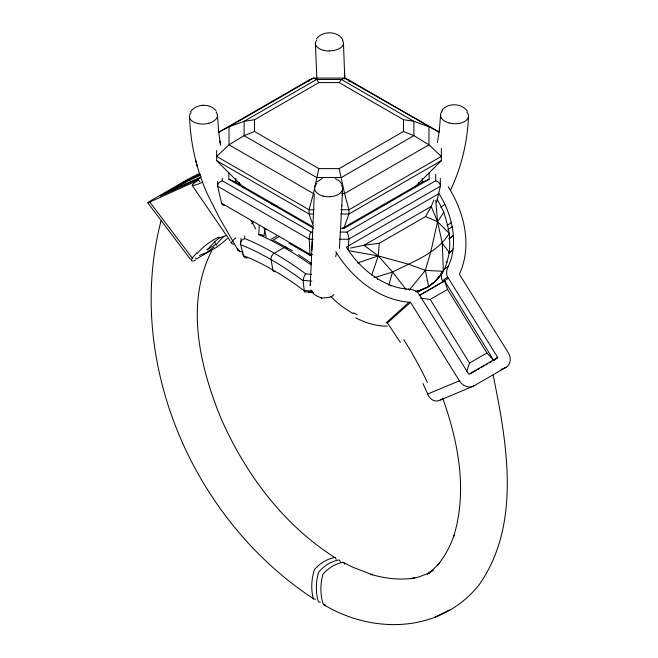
<?xml version="1.0" encoding="UTF-8"?>
<svg xmlns="http://www.w3.org/2000/svg" width="658" height="658" viewBox="0 0 658 658"><rect width="100%" height="100%" fill="white"/><g stroke="black" fill="none" stroke-linecap="round" stroke-linejoin="round"><path stroke-width="0.99" d="M237.661 249.037L237.727 248.362M243.123 252.179L239.89 251.553L238.031 250.196L219.714 218.481L208.018 195.352C197.819 173.284 191.832 149.382 189.998 125.16L189.529 115.75A14.057 8.019 -2.6 0 1 191.108 112.658M198.058 180.382C186.88 187.53 194.299 186.14 202.796 182.036M321.219 297.729L321.244 298.239M313.002 223.893L314.285 193.987M310.239 285.399L310.527 278.951M311.851 250.056L312.821 228.129M310.231 285.556L310.305 284.067M310.502 279.494L312.237 241.363M342.275 195.714L342.604 188.402M348.263 250.229L348.773 239.125L440.342 186.263L436.641 202.236M341.806 205.732L342.292 195.278M341.823 205.288L339.438 248.362M442.439 110.963A14.04 8.2 3.3 0 0 440.556 115.166L439.305 130.835L439.528 129.313L437.397 142.72M244.768 235.901L244.628 238.583A217.798 99.753 52.3 0 1 274.254 253.231A217.798 102.385 51.2 0 1 305.625 273.802L311.464 274.411M438.796 276.969A62.197 50.699 54.3 0 1 433.647 282.685L426.779 287.711L434.338 282.274A49.547 31.214 -80.3 0 0 443.311 271.318A51.604 25.382 89.1 0 0 446.585 263.504L449.381 252.672L449.653 247.753A59.08 23.203 79.5 0 0 449.554 238.163L449.241 233.401A66.318 24.181 70.2 0 0 443.772 212.246A72.931 29.38 59.3 0 0 437.126 199.185M259.268 225.373L258.791 234.692L260.099 235.251A217.527 99.161 52.1 0 1 284.067 247.572A217.527 101.842 51.1 0 1 309.293 263.652L311.53 264.73M450.533 190.104C461.595 167.058 467.435 141.7 468.521 116.203L468.529 115.907M240.614 244.225L241.067 238.303M264.105 235.745L264.565 229.658M243.254 254.153L243.18 255.115L240.729 244.768A212.986 96.973 52.1 0 1 271.006 259.63A212.986 99.605 51.1 0 1 303.157 280.81L304.243 290.367L312.599 291.206M371.68 275.11L378.284 255.913L379.238 243.287L425.537 216.556L431.237 206.472L433.893 199.942M453.14 248.444L452.967 249.884L448.871 252.828M335.703 256.735L336.452 252.795L335.761 251.677M313.323 225.85L309.046 213.998L309.046 209.779L313.43 193.551L318.834 168.613L254.514 131.477L244.118 135.647L229.017 144.809L216.663 156.439L309.046 209.779L314.162 209.779M435.752 200.279L437.554 221.697L430.801 251.767L425.331 270.372L409.177 290.203M161.013 220.924C124.387 362.229 193.156 519.902 313.652 598.879M388.746 285.301L392.513 272.025C412.319 261.81 437.216 253.33 449.241 233.401L437.554 221.697L425.537 216.556M418.537 182.439L417.986 185.169M442.168 272.231L441.395 275.57L441.666 278.827A6.383 5.206 54.3 0 0 442.513 280.711L443.229 281.863M466.678 371.441L469.524 363.027L486.887 353.001L493.714 360.337L497.736 357.508L447.637 277.026A6.383 5.206 54.3 0 1 446.79 275.143L446.609 271.219L448.082 266.539A62.197 50.699 54.3 0 0 452.967 250.106L448.871 253.042M343.821 228.227L348.954 213.998L348.954 209.779L344.57 193.551L339.166 168.613L403.486 131.477L413.882 135.647L428.983 144.809L441.337 156.439L348.954 209.779L340.762 209.779M321.375 298.247C324.386 297.317 331.097 298.6 333.935 294.537M321.598 297.794C317.337 296.783 312.78 294.323 310.921 290.055M211.777 250.665C184.89 303.527 199.777 366.695 221.17 418.776C245.574 474.105 283.549 525.15 335.169 557.713M434.338 282.274L434.494 282.011A48.05 33.731 -2.1 0 0 441.436 273.078M442.094 271.91A51.801 43.42 -10.3 0 1 441.781 272.437L443.319 271.326L442.316 243.271L437.554 221.697L443.78 212.246M190.557 111.786C196.018 103.569 210.321 102.977 216.211 111.013M218.209 132.579L229.017 126.838L244.118 121.302L254.514 119.731L318.834 82.595L339.166 82.595L341.42 79.47L344.57 78.096L348.954 80.062L438.672 131.863M316.523 38.797C322.51 30.515 338.204 30.663 342.917 40.146M441.831 110.503C447.711 102.467 461.932 103.067 467.427 111.26M214.195 246.972L206.768 252.45L199.341 255.403M196.742 252.935L192.202 258.026L149.794 202.055A11.63 0.543 -28.1 0 1 151.85 200.098L184.224 181.402A11.63 0.543 -28.1 0 1 198.584 173.893M414.68 187.316L441.337 160.659L441.337 148.428M316.827 182.011L322.181 178.499M410.584 302.359L409.013 302.219L386.164 322.839L387.414 322.913L410.584 302.359L459.424 380.826A11.63 9.475 54.3 0 0 473.785 385.958L506.134 367.263A11.63 9.475 54.3 0 0 508.215 352.655L459.366 274.197C472.526 245.886 464.367 212.082 448.205 186.757M417.361 291.576A62.452 50.905 54.3 0 0 419.269 291.025L427.075 287.505L431.706 284.075M432.174 283.73L434.494 282.011M358.371 263.545L358.783 263.249A82.217 67.017 54.3 0 1 346.388 247.087L438.993 193.625A84.463 68.851 54.3 0 1 444.841 204.358A81.008 66.03 54.3 0 1 451.265 222.61L452.145 226.697A81.008 66.03 54.3 0 1 453.329 235.457L448.97 238.583M440.745 207.303L444.841 204.358M374.032 277.273C374.928 276.492 377.931 278.704 377.536 279.272M446.938 225.719L451.265 222.61M377.75 279.379L378.161 279.082A73.556 59.96 54.3 0 0 389.931 284.947L390.63 285.21M447.744 229.856L452.145 226.697M448.995 238.796L453.321 235.687A73.556 59.96 54.3 0 1 453.148 248.444M390.712 285.917L391.247 285.44M391.123 285.868L391.535 285.572A62.452 50.905 54.3 0 0 408.659 289.142L413.75 290.088L417.353 292.103A6.391 5.206 54.3 0 1 418.702 293.731L468.8 374.213L497.736 357.508L494.076 360.132M408.248 289.438L408.659 289.142M443.755 269.648L448.082 266.539M419.269 291.025L419.557 290.82A62.452 50.905 54.3 0 1 415.749 291.823M442.513 280.711L447.637 277.026M448.353 278.178L443.788 281.394L420.117 295.064M198.56 180.045L199.728 181.698M432.997 570.354L428.004 573.653L434.074 568.644L439.634 562.886L437.422 565.312C444.915 556.471 450.343 546.066 454.086 535.135L453.592 536.698C467.756 491.222 458.42 442.053 442.711 398.271M323.588 604.62C373.744 634.822 441 632.799 479.205 584.674C521.704 523.957 506.899 442.842 493.146 375.183M429.74 572.444L427.281 574.023L429.082 573.118M431.377 571.391L433.013 570.338M272.19 240.68L279.033 236.691M429.123 172.659L429.123 179.297L422.156 182.291L342.325 228.392M218.44 132.373L309.046 80.062L313.43 78.096L344.57 78.096L439.018 132.168M200.567 174.238L189.2 179.371L160.264 196.084L200.517 177.899M251.57 223.745L253.33 222.725M266.293 229.173L264.664 230.111L266.194 236.954M271.088 239.273L276.557 236.115M441.337 160.659L348.954 213.998L340.762 213.998M429.123 179.297L344.323 228.252L340.499 228.252M419.138 295.532L444.569 280.851L493.714 360.337M420.487 298.181L430.2 299.431L447.563 289.413L444.569 280.851M470.034 374.007L476.178 370.462M477.93 369.451L479.682 368.439M481.434 367.427L484.066 365.906M485.826 364.894L487.578 363.882M489.33 362.871L491.082 361.859M441.855 399.209L440.539 399.974L473.776 385.942M434.584 617.443L449.381 609.991M429.172 573.011L419.097 576.893L411.258 578.678L414.77 577.971C400.08 580.364 385.004 578.538 370.808 574.311L372.321 574.755L353.247 567.426L343.591 562.574M415.724 291.626A48.05 26.345 11.2 0 0 419.59 290.63L428.613 286.394L425.331 270.372L408.996 264.351L378.284 255.913L348.724 250.706M200.361 175.217L188.476 180.72L171.113 190.738L201.29 176.78M500.837 369.706L506.134 367.263M149.794 202.055L198.634 179.996M419.582 290.622L427.067 287.505M422.971 383.556L427.7 393.994L459.424 380.826M381.007 206.135L386.723 203.774M219.353 237.875L226.994 235.26M357.557 262.978L378.284 255.913L392.513 272.025L406.035 289.413M375.175 277.437L392.513 272.025M446.272 262.345L447.029 262.147M350.525 248.066L364.03 245.278L379.238 243.287M315.618 599.134L314.22 599.134A5.873 3.29 -58.6 0 1 313.405 598.69C310.757 589.584 311.448 578.612 314.483 569.565C319.467 563.659 327.059 558.897 334.609 557.458A5.873 3.29 -58.6 0 1 335.416 557.902L336.222 559.308M320.257 602.16L319.204 602.095A5.873 3.389 -60 0 1 318.365 601.642C315.453 592.463 315.824 581.318 318.694 572.065C323.596 566.102 331.254 561.315 338.804 559.958A5.873 3.389 -60 0 1 339.635 560.41L340.696 562.524M329.79 196.734L328.49 196.75A14.007 8.505 0.6 0 1 323.086 196.076M325.258 604.957L324.188 604.883A5.873 3.487 -61.5 0 1 323.325 604.422C320.158 595.177 320.199 583.876 322.897 574.426C327.725 568.397 335.44 563.593 342.991 562.302A5.873 3.487 -61.5 0 1 343.854 562.771L344.759 564.235M318.834 168.613L339.166 168.613M341.551 193.551L344.57 193.551L428.983 144.809L428.983 126.838L413.882 121.302L341.42 79.47L316.58 79.47L313.43 78.096L229.017 126.838L229.017 144.809L313.43 193.551M313.142 213.998L309.046 213.998L216.663 160.659L216.663 150.427M312.624 232.06L311.135 232.06L222.281 180.753L222.281 178.178M340.161 232.06L346.865 232.06L435.719 180.753L435.719 174.312M221.614 203.338L217.658 186.263L309.227 239.224L313.282 239.224M339.643 239.224L348.773 239.224M312.311 254.325L309.934 254.325L309.227 239.224M201.644 105.412L203.306 105.412M425.331 270.372L443.319 271.326M409.013 302.219C378.424 299.596 352.252 278.046 336.452 252.795M303.174 280.349L311.81 281.172M304.391 291.749L313.315 292.629M313.183 292.604L308.577 292.127M339.166 82.595L403.486 119.731L413.882 121.302L413.882 135.647L341.42 177.487L316.58 177.487L244.118 135.647L244.118 121.302L316.58 79.47L318.834 82.595M271.277 203.774L276.993 206.135M228.877 172.659L228.877 179.297L235.844 182.291L313.093 226.911M335.152 178.548L339.215 180.876L341.494 183.623M357.187 314.721L353.708 312.887M274.18 240.598L292.374 250.838M228.877 179.297L313.677 228.252M221.59 203.232L309.926 254.227M288.952 243.156L310.486 255.6M298.625 254.712L311.201 263.167M231.904 242.572L230.933 241.831M374.649 276.829L373.242 275.858A80.251 65.413 54.3 0 1 358.791 263.249M378.284 255.913L364.03 245.278L431.237 206.472L437.554 221.697M216.663 160.659L243.32 187.316M195.681 258.125L196.339 258.989L217.461 246.791L216.976 245.829M148.017 203.149L190.409 259.277M442.316 243.271L449.381 252.672M387.414 322.913L400.335 342.366M192.095 185.276L229.897 240.499M447.563 289.413L486.887 353.001M430.2 299.431L469.524 363.027M251.035 220.471L255.732 228.918M237.966 250.098L237.678 249.242M189.2 179.371L190.096 181.032M184.224 181.402L185.021 182.965M214.557 241.585L215.692 244.431A21.87 3.849 -37.3 0 1 206.908 249.505M239.463 182.439L240.014 185.169M197.236 166.235L195.665 160.297M220.57 144.694L219.904 141.009L220.652 145.163M220.159 142.408L218.695 132.028L217.461 115.578A13.982 7.97 -2.6 0 0 216.359 112.543M343.468 43.247L344.792 78.886M315.396 43.37L316.876 79.001M344.57 72.355L344.784 78.623M440.317 178.433L440.317 186.37M422.156 178.417L422.156 182.291M403.486 119.731L403.486 131.477M348.954 80.062L348.954 81.378M309.046 80.062L309.046 81.378M254.514 119.731L254.514 131.477M235.844 178.417L235.844 182.291M217.683 181.411L217.683 186.37M387.085 326.129A56.876 43.518 35.6 0 1 355.822 317.806M438.615 277.026A62.197 50.699 54.3 0 1 437.389 278.597M441.008 273.712A62.197 50.699 54.3 0 1 440.482 274.55M353.305 313.619A56.744 33.797 28.9 0 1 345.623 308.882A57.032 31.6 29.2 0 1 330.76 296.289M440.482 399.834A12.017 9.442 86.1 0 1 427.651 394.027M403.708 339.553A196.561 98.782 60 0 1 427.453 382.619M421.26 289.849A49.547 38.312 -68.5 0 1 415.404 291.346M446.568 261.358A53.364 44.736 -10.3 0 1 446.437 261.851M216.071 244.941A197.844 114.056 61.5 0 1 223.909 236.436M207.303 249.974A197.844 114.212 59.9 0 1 219.435 237.793M232.175 241.47A56.876 11.12 -19.2 0 1 235.942 237.76M233.384 244.357A56.744 12.083 -4.7 0 1 230.868 242.695M227.216 238.525A12.017 1.661 -40 0 1 217.839 246.306M195.492 260.058A12.017 2.673 -39.3 0 1 192.597 257.804M197.219 253.494A196.561 113.102 53.8 0 1 218.826 237.053M240.252 184.692A4.853 3.66 35.6 0 1 240.26 185.252M417.74 185.252A4.853 3.66 -35.6 0 1 417.748 184.692M311.785 254.794A4.968 1.555 -76.6 0 1 309.893 254.391M224.723 205.485A4.968 3.751 -35.7 0 1 221.532 203.38M309.153 239.232A4.845 1.513 -76.6 0 1 311.135 232.192M346.865 232.192A4.845 1.513 76.6 0 1 348.847 239.232M435.728 180.884A4.845 3.66 35.7 0 1 440.506 186.313M217.494 186.313A4.845 3.66 -35.7 0 1 222.272 180.884M304.95 291.675A4.943 1.003 -72.8 0 1 304.605 291.823M304.3 291.198A4.943 1.003 -72.8 0 1 304.292 290.713M304.243 290.82A199.16 93.14 51.1 0 0 272.856 270.019A199.16 90.681 52.1 0 0 243.353 255.666M275.431 271.565A4.598 2.665 -60 0 1 272.889 269.994L270.948 258.907A4.861 2.772 -60.1 0 1 271.483 256.571A4.302 2.459 -60.1 0 1 271.844 255.847A4.894 2.813 -60.2 0 1 273.432 253.824L284.067 247.572A4.59 2.64 -61 0 1 287.176 248.444M247.737 257.837A4.943 4.252 -41.4 0 1 243.279 255.707M303.108 280.456A4.869 0.995 -71.1 0 1 305.682 273.539M240.474 244.266A4.869 4.178 -41 0 1 244.636 238.681M263.899 227.964A4.886 3.874 41.2 0 1 264.68 229.634M310.691 264.746A4.951 0.954 -70.9 0 1 311.481 263.677M258.808 234.774A4.951 4.178 -39.7 0 1 263.578 236.066M329.354 50.847A14.04 7.551 -0.6 0 0 342.341 46.175A13.991 7.666 -0.5 0 0 342.481 40.409M329.354 50.979A13.982 7.649 -0.6 0 1 323.966 50.411M316.465 46.331A13.982 7.649 -0.6 0 1 316.185 40.919M324.049 50.411A13.991 7.666 -0.5 0 1 316.539 46.307M316.597 40.377A13.991 7.666 -0.5 0 1 316.876 40.039M441.633 118.341A13.982 8.167 2.6 0 1 440.547 115.166M466.826 111.983A14.057 8.209 2.6 0 1 459.958 123.26A13.991 8.159 2.5 0 1 449.258 122.964M449.134 122.972A14.057 8.209 2.6 0 1 441.534 118.341M217.444 115.578A14.04 7.986 -3.3 0 1 208.857 123.211M208.899 123.268A13.991 7.995 -2.5 0 1 198.165 123.614A14.057 8.019 -2.6 0 1 190.565 119.526M190.54 119.501A13.991 7.995 -2.5 0 1 189.471 116.458M216.194 112.197A14.057 8.019 -2.6 0 1 216.474 112.551M239.874 251.266A4.672 4.293 -6.9 0 1 237.785 249.201M315.61 184.931A14.007 8.505 0.6 0 1 316.893 183.492M341.239 184.775A14.007 8.505 0.6 0 1 341.51 185.153A13.991 8.48 0.5 0 1 341.494 191.643M341.51 191.643A14.057 8.529 0.6 0 1 329.79 196.734M323.111 196.051A14.057 8.529 0.6 0 1 315.643 184.791"/></g></svg>
